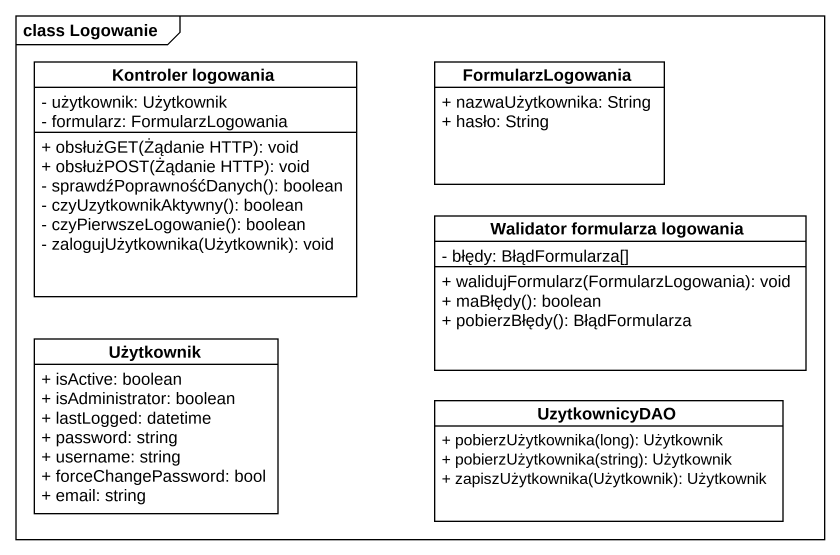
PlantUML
@startuml
mainframe class Logowanie
hide circle
hide empty members
skinparam classAttributeIconSize 0
class "Kontroler logowania" as Kontroler_logowania {
  - użytkownik: Użytkownik
  - formularz: FormularzLogowania
  + obsłużGET(Żądanie HTTP): void
  + obsłużPOST(Żądanie HTTP): void
  - sprawdźPoprawnośćDanych(): boolean
  - czyUzytkownikAktywny(): boolean
  - czyPierwszeLogowanie(): boolean
  - zalogujUżytkownika(Użytkownik): void
}
class FormularzLogowania {
  + nazwaUżytkownika: String
  + hasło: String
}
class "Walidator formularza logowania" as Walidator_formularza {
  - błędy: BłądFormularza[]
  + walidujFormularz(FormularzLogowania): void
  + maBłędy(): boolean
  + pobierzBłędy(): BłądFormularza
}
class Użytkownik {
  + isActive: boolean
  + isAdministrator: boolean
  + lastLogged: datetime
  + password: string
  + username: string
  + forceChangePassword: bool
  + email: string
}
class UzytkownicyDAO {
  + pobierzUżytkownika(long): Użytkownik
  + pobierzUżytkownika(string): Użytkownik
  + zapiszUżytkownika(Użytkownik): Użytkownik
}
@enduml
